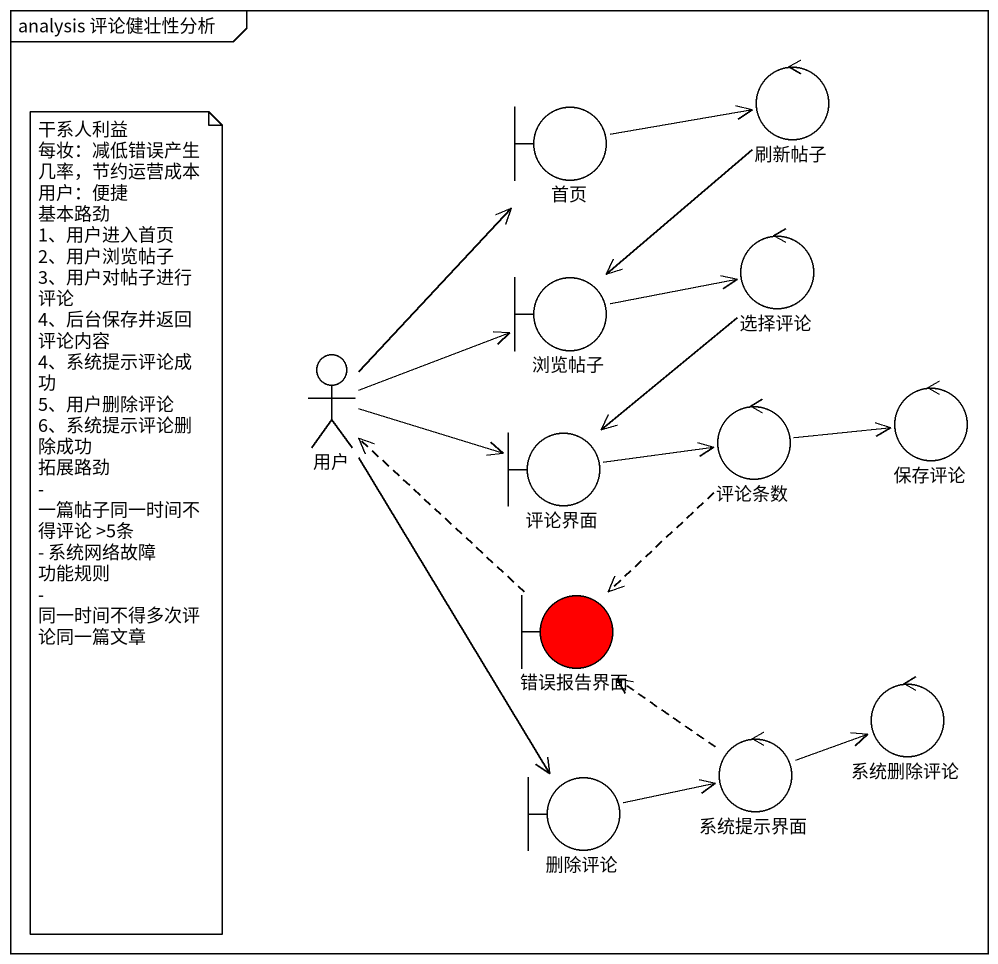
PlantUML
@startuml
mainframe analysis 评论健壮性分析
boundary 首页
control 刷新帖子
control 选择评论
boundary 浏览帖子
actor 用户
control 评论条数
control 保存评论
boundary 评论界面
boundary 错误报告界面 #FF0000
control 系统删除评论
boundary 删除评论
control 系统提示界面
首页 -right-> 刷新帖子
刷新帖子 --> 浏览帖子
选择评论 --> 评论界面
浏览帖子 -right-> 选择评论
用户 -up-> 首页
用户 -right-> 浏览帖子
用户 -right-> 评论界面
用户 --> 删除评论
评论条数 -right-> 保存评论
评论条数 ..> 错误报告界面
评论界面 -right-> 评论条数
错误报告界面 .up.> 用户
删除评论 -right-> 系统提示界面
系统提示界面 .up.> 错误报告界面
系统提示界面 -right-> 系统删除评论
note as N1
  干系人利益
  每妆：减低错误产生几率，节约运营成本
  用户：便捷
  基本路劲
  1、用户进入首页
  2、用户浏览帖子
  3、用户对帖子进行评论
  4、后台保存并返回评论内容
  4、系统提示评论成功
  5、用户删除评论
  6、系统提示评论删除成功
  拓展路劲
  - 一篇帖子同一时间不得评论 >5条
  - 系统网络故障
  功能规则
  - 同一时间不得多次评论同一篇文章
end note
@enduml
